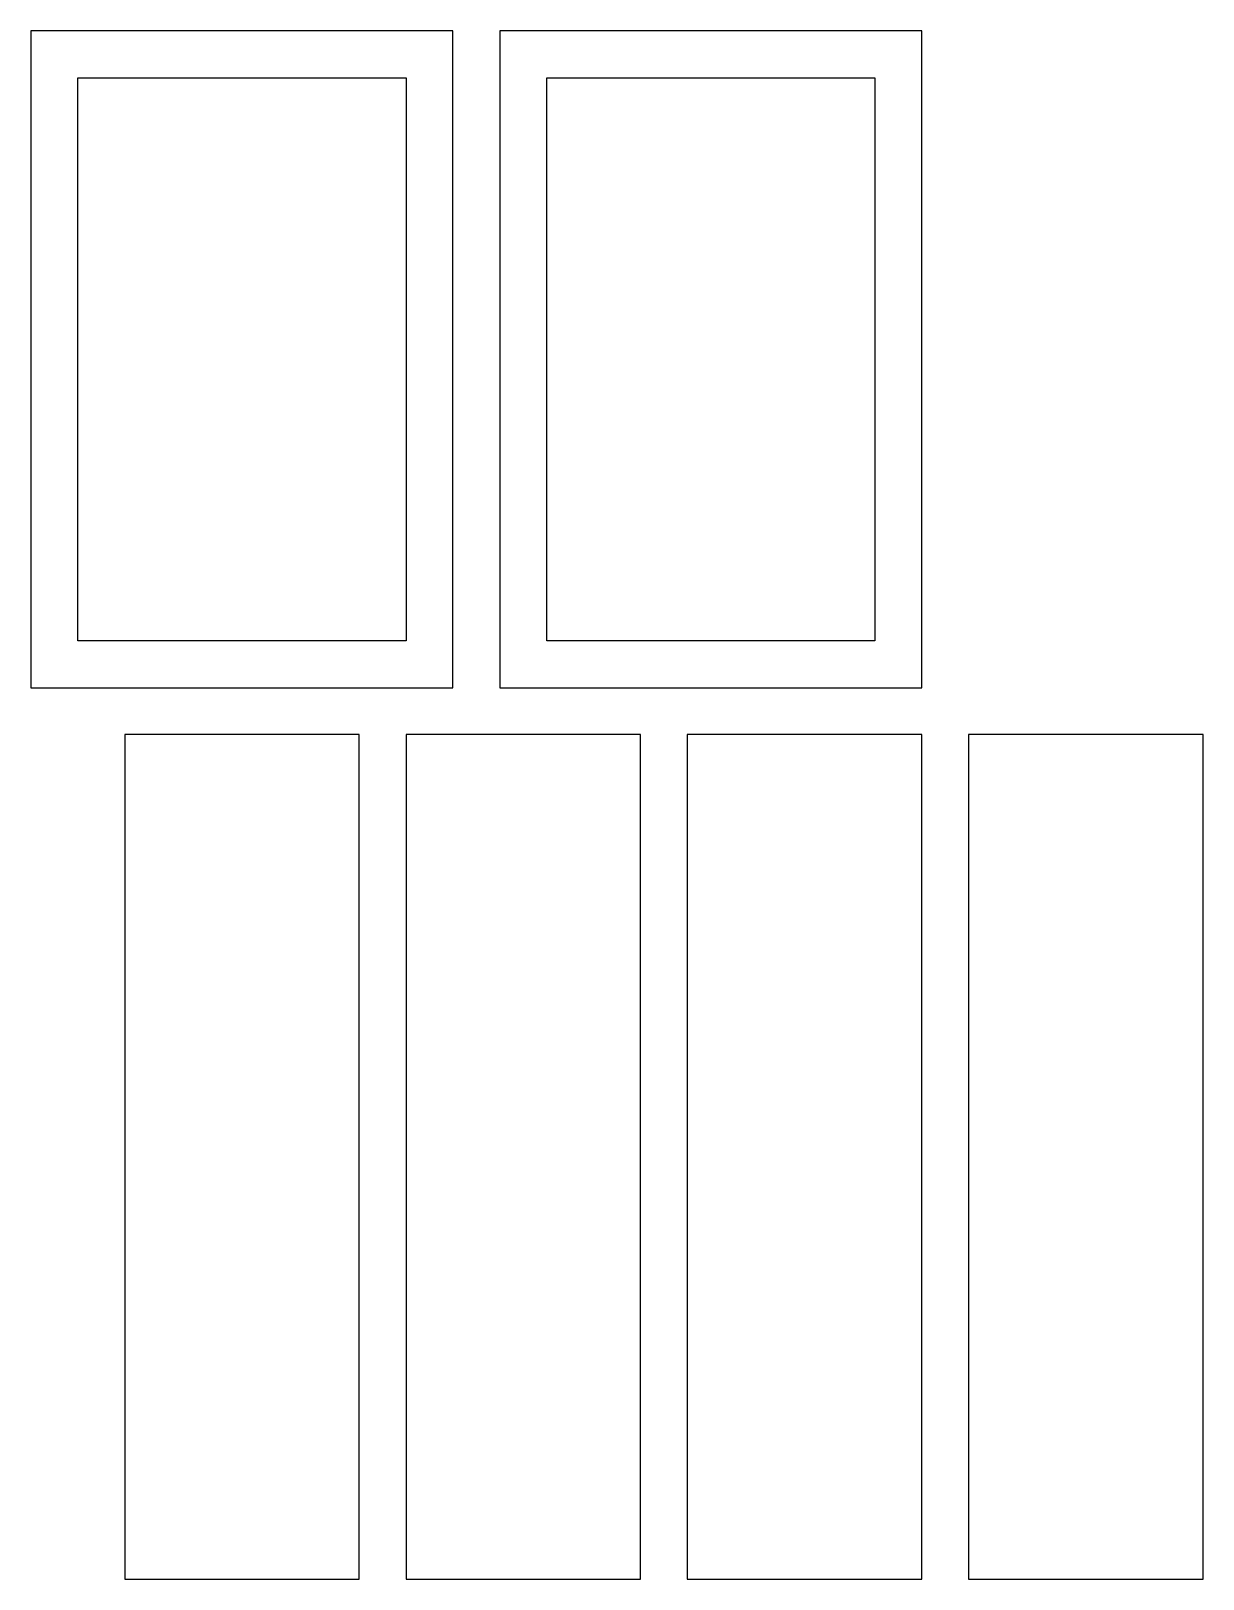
# Model space of a CAD drawing. Header units: metres. Extents: x -4.5 to 20.5, y -9 to 24.
import ezdxf

# ---------------------------------------------------------------- set-up
doc = ezdxf.new("R2010")
doc.units = ezdxf.units.M

msp = doc.modelspace()

# ---------------------------------------------------------------- linework, layer by layer
for p, q in [((4.5, 24), (-4.5, 24)), ((-4.5, 24), (-4.5, 10)), ((4.5, 10), (4.5, 24)), ((14.5, 24), (5.5, 24)), ((5.5, 24), (5.5, 10)), ((14.5, 10), (14.5, 24)), ((-3.5, 11), (-3.5, 23)), ((-3.5, 23), (3.5, 23)), ((3.5, 23), (3.5, 11)), ((6.5, 11), (6.5, 23)), ((6.5, 23), (13.5, 23)), ((13.5, 23), (13.5, 11)), ((3.5, 11), (-3.5, 11)), ((13.5, 11), (6.5, 11)), ((-4.5, 10), (4.5, 10)), ((5.5, 10), (14.5, 10)), ((2.5, 9), (-2.5, 9)), ((-2.5, 9), (-2.5, -9)), ((2.5, -9), (2.5, 9)), ((8.5, 9), (3.5, 9)), ((3.5, 9), (3.5, -9)), ((8.5, -9), (8.5, 9)), ((14.5, 9), (9.5, 9)), ((9.5, 9), (9.5, -9)), ((14.5, -9), (14.5, 9)), ((20.5, 9), (15.5, 9)), ((15.5, 9), (15.5, -9)), ((20.5, -9), (20.5, 9)), ((-2.5, -9), (2.5, -9)), ((3.5, -9), (8.5, -9)), ((9.5, -9), (14.5, -9)), ((15.5, -9), (20.5, -9))]:
    msp.add_line(p, q)

doc.saveas('drawing.dxf')
